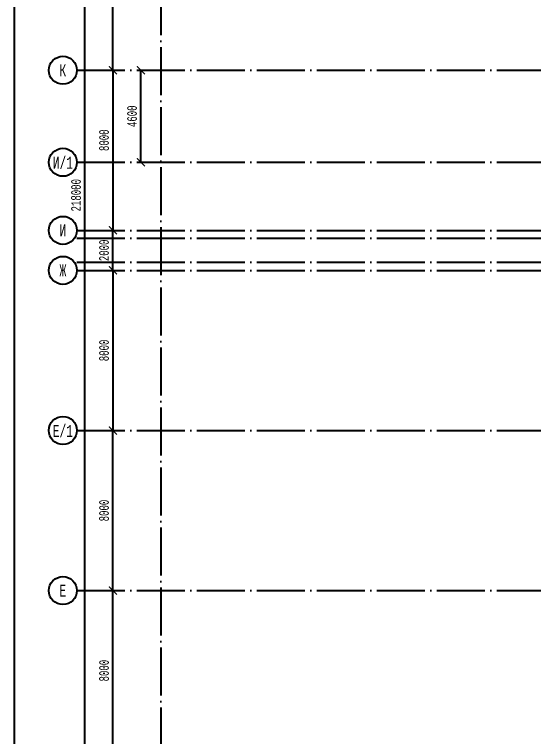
# Model space of a CAD drawing. Extents: x -4497 to 351150, y -50 to 322254.
# Drawn here: x -4300 to 21658, y 166792 to 202875 of the extents above; entities that cross this region are included whole.
import ezdxf
from ezdxf.enums import TextEntityAlignment as Align

# ---------------------------------------------------------------- set-up
doc = ezdxf.new("R2010")
doc.units = 0
doc.header["$LTSCALE"] = 100
doc.header["$PDMODE"] = 3
doc.linetypes.add('ACAD_ISO04W100', pattern=[30, 24, -3, 0, -3])
doc.layers.get('0').update_dxf_attribs({"linetype": 'CONTINUOUS'})
doc.layers.get('Defpoints').update_dxf_attribs({"linetype": 'CONTINUOUS'})
doc.layers.add('axis', color=40, linetype='CONTINUOUS')
doc.styles.add('MONOTXT1', font='monotxt1', dxfattribs={"width": 0.65, "height": 300})
doc.styles.add('ST_2', font='monotxt.shx', dxfattribs={"width": 0.65, "height": 480})
doc.dimstyles.new('STY_DIM1', dxfattribs={"dimscale": 200, "dimtxt": 2.25, "dimasz": 2, "dimexe": 2, "dimexo": 2, "dimgap": 1, "dimtad": 1, "dimdec": 0, "dimzin": 0, "dimdsep": 46, "dimtxsty": 'ST_2', "dimblk1": 'ARCHTICK', "dimblk2": 'ARCHTICK', "dimsah": 1, "dimcen": 3, "dimclrd": 174, "dimclre": 174, "dimclrt": 174, "dimadec": 0, "dimazin": 0, "dimtfac": 1, "dimtdec": 0, "dimtix": 1, "dimtmove": 2, "dimatfit": 3, "dimldrblk": 'ARCHTICK', "dimfxl": 1, "dimtolj": 1, "dimtzin": 0, "dimarcsym": 0})

# ---------------------------------------------------------------- blocks, each defined once
blk = doc.blocks.new('_ARCHTICK')
at = {"color": 0, "linetype": 'ByBlock', "const_width": 0.15}
blk.add_lwpolyline([(-0.5, -0.5), (0.5, 0.5)], dxfattribs=at)
blk = doc.blocks.new('*D20')
at = {"layer": 'axis', "color": 174, "lineweight": -2}
for p, q in [((-777, 94087), (-777, 312087)), ((-377, 312087), (-377, 312087)), ((-1177, 94087), (-1177, 94087))]:
    blk.add_line(p, q, dxfattribs=at)
at = {"layer": 'Defpoints', "color": 0}
for p in [(-777, 312087), (-777, 312087), (-777, 94087)]:
    blk.add_point(p, dxfattribs=at)
at = {"layer": 'axis', "color": 174, "lineweight": -2, "xscale": 400, "yscale": 400, "zscale": 400}
for p, rotation in [((-777, 312087), 90), ((-777, 94087), 270)]:
    blk.add_blockref('_ARCHTICK', p, dxfattribs=dict(at, rotation=rotation))
at = {"layer": 'axis', "color": 174, "insert": (-1217, 193841), "char_height": 480, "attachment_point": 5, "rotation": 90, "style": 'ST_2'}
blk.add_mtext('\\A1;218000', dxfattribs=at)
blk = doc.blocks.new('*D21')
at = {"layer": 'axis', "color": 174, "lineweight": -2}
for p, q in [((623, 166087), (623, 174087)), ((1023, 174087), (1023, 174087))]:
    blk.add_line(p, q, dxfattribs=at)
at = {"layer": 'Defpoints', "color": 0}
for p in [(623, 174087), (623, 174087), (623, 166087)]:
    blk.add_point(p, dxfattribs=at)
at = {"layer": 'axis', "color": 174, "lineweight": -2, "xscale": 400, "yscale": 400, "zscale": 400}
for p, rotation in [((623, 174087), 90), ((623, 166087), 270)]:
    blk.add_blockref('_ARCHTICK', p, dxfattribs=dict(at, rotation=rotation))
at = {"layer": 'axis', "color": 174, "insert": (183, 170087), "char_height": 480, "attachment_point": 5, "rotation": 90, "style": 'ST_2'}
blk.add_mtext('\\A1;8000', dxfattribs=at)
blk = doc.blocks.new('*D22')
at = {"layer": 'axis', "color": 174, "lineweight": -2}
for p, q in [((223, 182087), (223, 182087)), ((623, 174087), (623, 182087)), ((223, 174087), (223, 174087))]:
    blk.add_line(p, q, dxfattribs=at)
at = {"layer": 'Defpoints', "color": 0}
for p in [(623, 182087), (623, 182087), (623, 174087)]:
    blk.add_point(p, dxfattribs=at)
at = {"layer": 'axis', "color": 174, "lineweight": -2, "xscale": 400, "yscale": 400, "zscale": 400}
for p, rotation in [((623, 182087), 90), ((623, 174087), 270)]:
    blk.add_blockref('_ARCHTICK', p, dxfattribs=dict(at, rotation=rotation))
at = {"layer": 'axis', "color": 174, "insert": (183, 178087), "char_height": 480, "attachment_point": 5, "rotation": 90, "style": 'ST_2'}
blk.add_mtext('\\A1;8000', dxfattribs=at)
blk = doc.blocks.new('*D23')
at = {"layer": 'axis', "color": 174, "lineweight": -2}
blk.add_line((2023, 195487), (2023, 200087), dxfattribs=at)
at = {"layer": 'Defpoints', "color": 0}
for p in [(2023, 200087), (2023, 200087), (2023, 195487)]:
    blk.add_point(p, dxfattribs=at)
at = {"layer": 'axis', "color": 174, "lineweight": -2, "xscale": 400, "yscale": 400, "zscale": 400}
for p, rotation in [((2023, 200087), 90), ((2023, 195487), 270)]:
    blk.add_blockref('_ARCHTICK', p, dxfattribs=dict(at, rotation=rotation))
at = {"layer": 'axis', "color": 174, "insert": (1583, 197787), "char_height": 480, "attachment_point": 5, "rotation": 90, "style": 'ST_2'}
blk.add_mtext('\\A1;4600', dxfattribs=at)
blk = doc.blocks.new('*D24')
at = {"layer": 'axis', "color": 174, "lineweight": -2}
blk.add_line((623, 200087), (623, 212087), dxfattribs=at)
at = {"layer": 'Defpoints', "color": 0}
for p in [(623, 212087), (623, 212087), (623, 200087)]:
    blk.add_point(p, dxfattribs=at)
at = {"layer": 'axis', "color": 174, "lineweight": -2, "xscale": 400, "yscale": 400, "zscale": 400}
for p, rotation in [((623, 212087), 90), ((623, 200087), 270)]:
    blk.add_blockref('_ARCHTICK', p, dxfattribs=dict(at, rotation=rotation))
at = {"layer": 'axis', "color": 174, "insert": (183, 206087), "char_height": 480, "attachment_point": 5, "rotation": 90, "style": 'ST_2'}
blk.add_mtext('\\A1;12000', dxfattribs=at)
blk = doc.blocks.new('*D32')
at = {"layer": 'axis', "color": 174, "lineweight": -2}
blk.add_line((623, 190087), (623, 192087), dxfattribs=at)
at = {"layer": 'Defpoints', "color": 0}
for p in [(623, 192087), (623, 192087), (623, 190087)]:
    blk.add_point(p, dxfattribs=at)
at = {"layer": 'axis', "color": 174, "lineweight": -2, "xscale": 400, "yscale": 400, "zscale": 400}
for p, rotation in [((623, 192087), 90), ((623, 190087), 270)]:
    blk.add_blockref('_ARCHTICK', p, dxfattribs=dict(at, rotation=rotation))
at = {"layer": 'axis', "color": 174, "insert": (183, 191087), "char_height": 480, "attachment_point": 5, "rotation": 90, "style": 'ST_2'}
blk.add_mtext('\\A1;2000', dxfattribs=at)
blk = doc.blocks.new('psw1')
at = {"color": 7, "linetype": 'Continuous'}
blk.add_circle((-347, 1), 350, dxfattribs=at)
at = {"color": 7, "linetype": 'Continuous', "style": 'MONOTXT1', "width": 0.65}
blk.add_attdef('99', text='', height=300, dxfattribs=at).set_placement((-347, 1), align=Align.MIDDLE)
blk = doc.blocks.new('*D71')
at = {"layer": 'axis', "color": 174, "lineweight": -2}
blk.add_line((623, 190087), (623, 182087), dxfattribs=at)
at = {"layer": 'Defpoints', "color": 0}
for p in [(623, 190087), (623, 182087), (623, 182087)]:
    blk.add_point(p, dxfattribs=at)
at = {"layer": 'axis', "color": 174, "lineweight": -2, "xscale": 400, "yscale": 400, "zscale": 400}
for p, rotation in [((623, 190087), 90), ((623, 182087), 270)]:
    blk.add_blockref('_ARCHTICK', p, dxfattribs=dict(at, rotation=rotation))
at = {"layer": 'axis', "color": 174, "insert": (183, 186087), "char_height": 480, "attachment_point": 5, "rotation": 90, "style": 'ST_2'}
blk.add_mtext('\\A1;8000', dxfattribs=at)
blk = doc.blocks.new('*D72')
at = {"layer": 'axis', "color": 174, "lineweight": -2}
blk.add_line((623, 200087), (623, 192087), dxfattribs=at)
at = {"layer": 'Defpoints', "color": 0}
for p in [(623, 200087), (623, 192087), (623, 192087)]:
    blk.add_point(p, dxfattribs=at)
at = {"layer": 'axis', "color": 174, "lineweight": -2, "xscale": 400, "yscale": 400, "zscale": 400}
for p, rotation in [((623, 200087), 90), ((623, 192087), 270)]:
    blk.add_blockref('_ARCHTICK', p, dxfattribs=dict(at, rotation=rotation))
at = {"layer": 'axis', "color": 174, "insert": (183, 196590), "char_height": 480, "attachment_point": 5, "rotation": 90, "style": 'ST_2'}
blk.add_mtext('\\A1;8000', dxfattribs=at)

msp = doc.modelspace()

# ---------------------------------------------------------------- linework, layer by layer
at = {"layer": 'axis', "linetype": 'ACAD_ISO04W100'}
for p, q in [((3024.3, 318243.4), (3024.3, 84615.2)), ((-1176.8, 200087.2), (274434.3, 200087.2)), ((-1176.8, 195487.2), (275749.3, 195487.2)), ((-1176.8, 192087.2), (272433.1, 192087.2)), ((-1176.8, 191702.2), (272433.1, 191702.2)), ((-1176.8, 190502.2), (272433.1, 190502.2)), ((-1176.8, 190087.2), (166454.3, 190087.2)), ((-1176.8, 182087.2), (272433.1, 182087.2)), ((-1176.8, 174087.2), (272433.1, 174087.2))]:
    msp.add_line(p, q, dxfattribs=at)
at = {"layer": 'Defpoints', "color": 7}
msp.add_line((-4300, 83000), (-4300, 322253.7), dxfattribs=at)

# ---------------------------------------------------------------- block references
at = {"layer": 'axis', "linetype": 'ACAD_ISO04W100', "xscale": 2, "yscale": 2, "zscale": 2}
for p, values in [((-1182.7, 200084.7), {'99': 'К'}), ((-1182.7, 195484.7), {'99': 'И/1'}), ((-1182.7, 192084.7), {'99': 'И'}), ((-1182.7, 190084.7), {'99': 'Ж'}), ((-1182.7, 182084.7), {'99': 'Е/1'}), ((-1182.7, 174084.7), {'99': 'Е'})]:
    msp.add_blockref('psw1', p, dxfattribs=at).add_auto_attribs(values)

# ---------------------------------------------------------------- dimensions: what is measured, and where the dimension line sits
at = {"layer": 'axis'}
for base, p1, p2, override, picture, middle, dimtype in [((-776.8, 312087.2), (-776.8, 94087.2), (-776.8, 312087.2), {"dimscale": 200, "dimtxt": 450}, '*D20', (-1216.8, 193841.1), 161), ((623.2, 192087.2), (623.2, 200087.2), (623.2, 192087.2), {"dimscale": 200, "dimtxt": 450, "dimfxl": 0.18}, '*D72', (183.2, 196589.8), 160)]:
    dim = msp.add_linear_dim(base=base, p1=p1, p2=p2, angle=90, dimstyle='STY_DIM1', override=override, dxfattribs=at)
    dim.commit()
    dim.dimension.update_dxf_attribs({"geometry": picture, "text_midpoint": middle, "dimtype": dimtype})
for base, p1, p2, override, picture, middle in [((623.2, 212087.2), (623.2, 200087.2), (623.2, 212087.2), {"dimscale": 200, "dimtxt": 450}, '*D24', (183.2, 206087.2)), ((2023.2, 200087.2), (2023.2, 195487.2), (2023.2, 200087.2), {"dimscale": 200, "dimtxt": 450}, '*D23', (1583.2, 197787.2)), ((623.2, 192087.2), (623.2, 190087.2), (623.2, 192087.2), {"dimscale": 200, "dimtxt": 450}, '*D32', (183.2, 191087.2)), ((623.2, 182087.2), (623.2, 190087.2), (623.2, 182087.2), {"dimscale": 200, "dimtxt": 450, "dimfxl": 0.18}, '*D71', (183.2, 186087.2)), ((623.2, 182087.2), (623.2, 174087.2), (623.2, 182087.2), {"dimscale": 200, "dimtxt": 450}, '*D22', (183.2, 178087.2)), ((623.2, 174087.2), (623.2, 166087.2), (623.2, 174087.2), {"dimscale": 200, "dimtxt": 450}, '*D21', (183.2, 170087.2))]:
    dim = msp.add_linear_dim(base=base, p1=p1, p2=p2, angle=90, dimstyle='STY_DIM1', override=override, dxfattribs=at)
    dim.commit()
    dim.dimension.update_dxf_attribs({"geometry": picture, "text_midpoint": middle})

doc.saveas('drawing.dxf')
